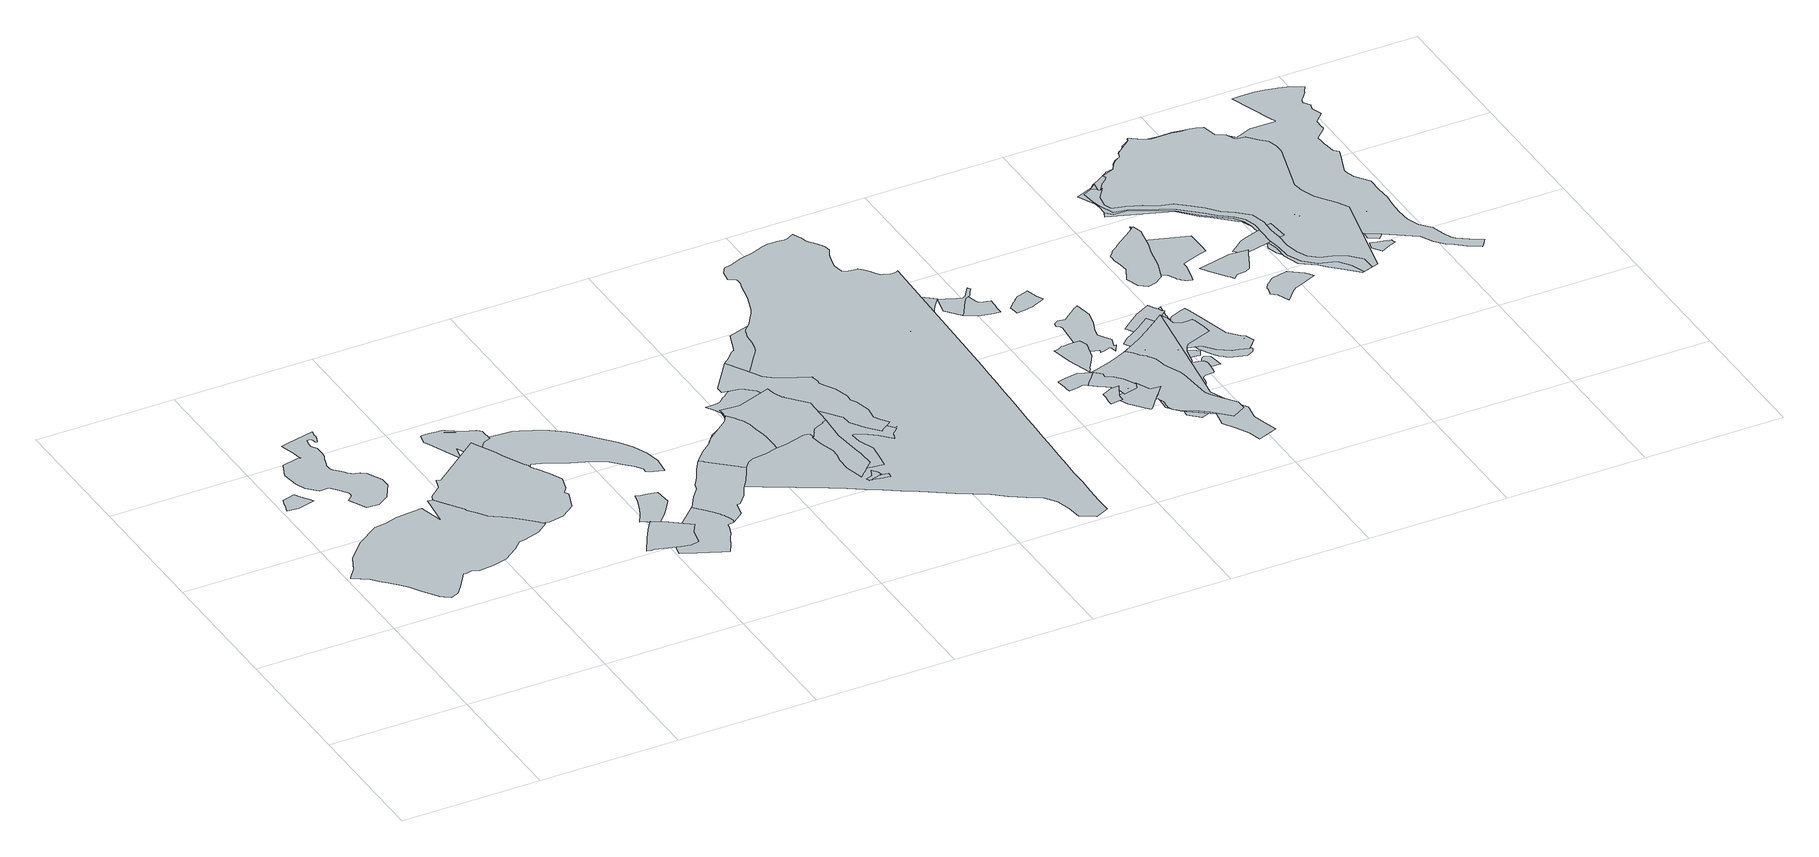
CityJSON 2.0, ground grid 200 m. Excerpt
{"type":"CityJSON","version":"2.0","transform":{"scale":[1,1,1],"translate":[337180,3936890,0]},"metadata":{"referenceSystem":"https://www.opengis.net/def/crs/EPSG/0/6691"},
"CityObjects":{
"object1":{"type":"GenericCityObject","attributes":{"prefecture":"14","disasterType":"1","areaType":"1","zoneNumber":"151-H25-55035","zoneName":"寸沢嵐35","status":"0"},"geometry":[{"type":"MultiSurface","lod":"1","boundaries":[[[0,1,2,3,4,5,6,7,8,9,10,11,12]]]}]},
"object2":{"type":"GenericCityObject","attributes":{"prefecture":"14","disasterType":"1","areaType":"1","zoneNumber":"151-H23-46027","zoneName":"青野原27","status":"0"},"geometry":[{"type":"MultiSurface","lod":"1","boundaries":[[[13,14,15,16,17,18,19,20,21,22,23,24,25,26,27,28,29,30,31,32,33,34,35,36,37,38,39,40,41,42,43,44,45,46,47,48,49,50,51,52,53,54,55,56,57,58,59,60]]]}]},
"object3":{"type":"GenericCityObject","attributes":{"prefecture":"14","disasterType":"1","areaType":"1","zoneNumber":"151-H25-55035","zoneName":"寸沢嵐35","status":"0"},"geometry":[{"type":"MultiSurface","lod":"1","boundaries":[[[61,62,63,64,65,66,67,68,69,70,71,72,73,74,75,76,77,78,79,80,81,82,83,84,85,86,87,88,89,90,91,92,93,94,95,96,97,98,99,100,101,102,103,104,105,106,107,108,109,110,111,112,113,114,115,116,117,118,119,120,121,122,123,124,125,126,127,128,129,130]]]}]},
"object4":{"type":"GenericCityObject","attributes":{"prefecture":"14","disasterType":"1","areaType":"1","zoneNumber":"151-H23-46027","zoneName":"青野原27","status":"0"},"geometry":[{"type":"MultiSurface","lod":"1","boundaries":[[[131,132,133,134,135,136,15,13,60,59,58,57,56,55,54,53,52,51,50,137,138,139,140,141,142,143,144,145,146,147,148,149,150,151,152]]]}]},
"object5":{"type":"GenericCityObject","attributes":{"prefecture":"14","disasterType":"1","areaType":"1","zoneNumber":"151-H23-46027","zoneName":"青野原27","status":"0"},"geometry":[{"type":"MultiSurface","lod":"1","boundaries":[[[153,154,155,156,157,158,159,160,161,162,163,164,165,166,167,168,169,170,171,172,173,174,175,176,177,178]]]}]},
"object6":{"type":"GenericCityObject","attributes":{"prefecture":"14","disasterType":"1","areaType":"2","zoneNumber":"151-H23-46027","zoneName":"青野原27","status":"0"},"geometry":[{"type":"MultiSurface","lod":"1","boundaries":[[[179,180,181,156,157,182,183,184,185,164,165,186,187]]]}]},
"object7":{"type":"GenericCityObject","attributes":{"prefecture":"14","disasterType":"1","areaType":"1","zoneNumber":"151-H23-46028","zoneName":"青野原28","status":"0"},"geometry":[{"type":"MultiSurface","lod":"1","boundaries":[[[188,189,190,191,192,193,194,195,196,197,198,199,200,201,202,203,204,205]]]}]},
"object8":{"type":"GenericCityObject","attributes":{"prefecture":"14","disasterType":"1","areaType":"1","zoneNumber":"151-H23-46028","zoneName":"青野原28","status":"0"},"geometry":[{"type":"MultiSurface","lod":"1","boundaries":[[[206,207,208,209,210,211,212,213,214,215,216,217,218,219,220,221,222,223]]]}]},
"object9":{"type":"GenericCityObject","attributes":{"prefecture":"14","disasterType":"1","areaType":"1","zoneNumber":"151-H23-46028","zoneName":"青野原28","status":"0"},"geometry":[{"type":"MultiSurface","lod":"1","boundaries":[[[224,225,226,227,228,229,230,231,232,233,234,235,236,237,238,239,240,241,242,243,244,245,246,247,248,249,250,251,252,253,254]]]}]},
"object10":{"type":"GenericCityObject","attributes":{"prefecture":"14","disasterType":"1","areaType":"1","zoneNumber":"151-H23-46027","zoneName":"青野原27","status":"0"},"geometry":[{"type":"MultiSurface","lod":"1","boundaries":[[[131,152,151,150,149,255,256,257,258,259,260,261,262,263,264,265,266,267,268,269,270,271,272,273,274,275,276,277,278,279,280,281,282,283,132]]]}]},
"object11":{"type":"GenericCityObject","attributes":{"prefecture":"14","disasterType":"1","areaType":"1","zoneNumber":"151-H23-46028","zoneName":"青野原28","status":"0"},"geometry":[{"type":"MultiSurface","lod":"1","boundaries":[[[246,245,244,243,242,241,240,239,238,237,236,235,234,284,285,286,287,288,289,290,291,292,293,294,295,296,297,298,299,300,301,302]]]}]},
"object12":{"type":"GenericCityObject","attributes":{"prefecture":"14","disasterType":"1","areaType":"1","zoneNumber":"151-H23-46028","zoneName":"青野原28","status":"0"},"geometry":[{"type":"MultiSurface","lod":"1","boundaries":[[[295,294,293,292,291,303,304,305,306,307,308,309,310,311,312,313,314,315,316,317,318,319,320,321,322,323,324,325,326,327,296]]]}]},
"object13":{"type":"GenericCityObject","attributes":{"prefecture":"14","disasterType":"1","areaType":"1","zoneNumber":"151-H23-46032","zoneName":"青野原32","status":"0"},"geometry":[{"type":"MultiSurface","lod":"1","boundaries":[[[328,329,330,331,332,333,334,335,336,337,338,339,340,341,342,343]]]}]},
"object14":{"type":"GenericCityObject","attributes":{"prefecture":"14","disasterType":"1","areaType":"1","zoneNumber":"151-H23-46028","zoneName":"青野原28","status":"0"},"geometry":[{"type":"MultiSurface","lod":"1","boundaries":[[[344,345,346,347,348,349,350,351,352,353,354,321,320,319,318,317,316,315,314,313,312,311,310,309,308,355,356,357,358,359,360,361,362,363,364,365,366,367,368,369]]]}]},
"object15":{"type":"GenericCityObject","attributes":{"prefecture":"14","disasterType":"1","areaType":"1","zoneNumber":"151-H23-46032","zoneName":"青野原32","status":"0"},"geometry":[{"type":"MultiSurface","lod":"1","boundaries":[[[370,371,372,373,374,375,376,377,378,379,380,381]]]}]},
"object16":{"type":"GenericCityObject","attributes":{"prefecture":"14","disasterType":"1","areaType":"1","zoneNumber":"151-H23-46028","zoneName":"青野原28","status":"0"},"geometry":[{"type":"MultiSurface","lod":"1","boundaries":[[[368,367,366,365,364,363,362,361,382,383,384,385,386,387,388,389,390,391,392,393,394,395,396,397,398,344,369]]]}]},
"object17":{"type":"GenericCityObject","attributes":{"prefecture":"14","disasterType":"1","areaType":"1","zoneNumber":"151-H23-46028","zoneName":"青野原28","status":"0"},"geometry":[{"type":"MultiSurface","lod":"1","boundaries":[[[399,400,401,402,403,404,405,406,407,408,409,410,411,412,413,414,415,416,417,418,419,420,421,422,423,424,425,426,427,428,429,430,431,432,433,434,435,436,437,438,439]]]}]},
"object18":{"type":"GenericCityObject","attributes":{"prefecture":"14","disasterType":"1","areaType":"1","zoneNumber":"151-H23-46028","zoneName":"青野原28","status":"0"},"geometry":[{"type":"MultiSurface","lod":"1","boundaries":[[[440,441,442,443,444,445,446,447,448,449,450,451,452,453,454,455,456,457,458,459,460,461,462,463,464,465,466,467,468,469,470,471,472,473,474,475,476,477,478]]]}]},
"object19":{"type":"GenericCityObject","attributes":{"prefecture":"14","disasterType":"2","areaType":"1","zoneNumber":82921,"zoneName":"道志川1","status":"0"},"geometry":[{"type":"MultiSurface","lod":"1","boundaries":[[[479,480,481,482,483,484,485,486,487,488,489,490,491,492,493,494,495,496,497,498,499,500,501,502,503,504,505,506,507,508,509,510,511,512,513,514,515,516,517,518,519,520,521,522,523,524,525,526,527,528,529,530,531,532,533,534,535,536,537,538,539,540,541,542,543,544,545,546,547,548,549,550,551,552,553,554,555,556,557,558,559,560,561,562,563,564,565,566,567,568,569,570,571,572,573,574,575,576,577,578,579,580,581,582,583,584,585,586,587,588,589,590,591,592,593,594,595,596,597,598,599,600,601,602,603,604,605,606,607,608,609,610,611,612,613,614,615,616,617,618,619,620,621,622,623,624,625,626,627,628,629,630,631]]]}]},
"object20":{"type":"GenericCityObject","attributes":{"prefecture":"14","disasterType":"1","areaType":"1","zoneNumber":"151-H23-46028","zoneName":"青野原28","status":"0"},"geometry":[{"type":"MultiSurface","lod":"1","boundaries":[[[632,633,634,635,636,471,470,469,637,638,639,640,641]]]}]},
"object21":{"type":"GenericCityObject","attributes":{"prefecture":"14","disasterType":"1","areaType":"1","zoneNumber":"151-H23-46028","zoneName":"青野原28","status":"0"},"geometry":[{"type":"MultiSurface","lod":"1","boundaries":[[[642,643,644,645,646,438,437,436,435,434,433,432,431,430,429,428,427,647,648,649,650,651,652,653,654,655,656,657,658]]]}]},
"object22":{"type":"GenericCityObject","attributes":{"prefecture":"14","disasterType":"1","areaType":"1","zoneNumber":"151-H23-46033","zoneName":"青野原33","status":"0"},"geometry":[{"type":"MultiSurface","lod":"1","boundaries":[[[659,660,661,662,663,664,665,666,667,668,669,670,671,672,673,674,675]]]}]},
"object23":{"type":"GenericCityObject","attributes":{"prefecture":"14","disasterType":"1","areaType":"1","zoneNumber":"151-H23-46033","zoneName":"青野原33","status":"0"},"geometry":[{"type":"MultiSurface","lod":"1","boundaries":[[[676,677,678,679,680,681,682,683,684,685,686,687,688,689,690,691,692,693,694,695,696]]]}]},
"object24":{"type":"GenericCityObject","attributes":{"prefecture":"14","disasterType":"1","areaType":"1","zoneNumber":"151-H23-46035","zoneName":"青野原35","status":"0"},"geometry":[{"type":"MultiSurface","lod":"1","boundaries":[[[697,698,699,700,701,702,703,704,705,706,707,708,709,710,711,712]]]}]},
"object25":{"type":"GenericCityObject","attributes":{"prefecture":"14","disasterType":"1","areaType":"1","zoneNumber":"151-H23-46035","zoneName":"青野原35","status":"0"},"geometry":[{"type":"MultiSurface","lod":"1","boundaries":[[[713,714,715,716,717,718,719,720,721,722,723,724,725,726,727]]]}]},
"object26":{"type":"GenericCityObject","attributes":{"prefecture":"14","disasterType":"1","areaType":"1","zoneNumber":"151-H23-46033","zoneName":"青野原33","status":"0"},"geometry":[{"type":"MultiSurface","lod":"1","boundaries":[[[728,729,730,731,732,733,734,735,736,737,738,739,740,741,742,743,744,745,746,747,748,749,750,751]]]}]},
"object27":{"type":"GenericCityObject","attributes":{"prefecture":"14","disasterType":"1","areaType":"1","zoneNumber":"151-H23-46035","zoneName":"青野原35","status":"0"},"geometry":[{"type":"MultiSurface","lod":"1","boundaries":[[[752,753,754,755,756,699,757,697,712,758,710,759,760,761,762,763,764,765,766,767,768]]]}]},
"object28":{"type":"GenericCityObject","attributes":{"prefecture":"14","disasterType":"1","areaType":"1","zoneNumber":"151-H23-46033","zoneName":"青野原33","status":"0"},"geometry":[{"type":"MultiSurface","lod":"1","boundaries":[[[749,748,747,746,769,770,771,772,773,774,775,776,777,778,779,780,732,750]]]}]},
"object29":{"type":"GenericCityObject","attributes":{"prefecture":"14","disasterType":"1","areaType":"1","zoneNumber":"151-H23-46035","zoneName":"青野原35","status":"0"},"geometry":[{"type":"MultiSurface","lod":"1","boundaries":[[[781,782,783,784,785,786,787,788,789,790,791,792,793,794,795,796]]]}]},
"object30":{"type":"GenericCityObject","attributes":{"prefecture":"14","disasterType":"1","areaType":"2","zoneNumber":"151-H23-46035","zoneName":"青野原35","status":"0"},"geometry":[{"type":"MultiSurface","lod":"1","boundaries":[[[797,789,798,799,800,801,782,802,803,804]]]}]},
"object31":{"type":"GenericCityObject","attributes":{"prefecture":"14","disasterType":"1","areaType":"1","zoneNumber":"151-H23-46033","zoneName":"青野原33","status":"0"},"geometry":[{"type":"MultiSurface","lod":"1","boundaries":[[[805,806,807,808,809,810,811,812,813,814,815,816,817,818,819]]]}]},
"object32":{"type":"GenericCityObject","attributes":{"prefecture":"14","disasterType":"2","areaType":"1","zoneNumber":"82325-1","zoneName":"橋の沢-1","status":"0"},"geometry":[{"type":"MultiSurface","lod":"1","boundaries":[[[820,821,822,823,824,825,826,827,828,829,830,831,832,833,834,835,789,836,837,838,839,840,841,842,843,844,845,846,847,848,849,850,851,852,853,854,855,856,857,858,859,860,861,862,863,864,865,866,867,868,869,870,871,872,873,874,875,876,877,878,879,880,881,882,883,884,885,886,887,888,889,890,891,892,893]]]}]},
"object33":{"type":"GenericCityObject","attributes":{"prefecture":"14","disasterType":"2","areaType":"1","zoneNumber":"82325-2","zoneName":"橋の沢-2","status":"0"},"geometry":[{"type":"MultiSurface","lod":"1","boundaries":[[[894,895,896,832,897,898,899,900,901,902,903,904,905,906,907,908,909,910,911,912,913,914,915,916,917,918,919,920,921,922,923,924,925,926,927,928,929,930,931]]]}]},
"object34":{"type":"GenericCityObject","attributes":{"prefecture":"14","disasterType":"2","areaType":"2","zoneNumber":"82325-2","zoneName":"橋の沢-2","status":"0"},"geometry":[{"type":"MultiSurface","lod":"1","boundaries":[[[932,933,934,935,936,937,938,939,940,941,942,943,944,945,946,947,948,949,950,951,952,953,954,955,956,957,958,959,960,961,962,925,926,927,928,929,963]]]}]},
"object35":{"type":"GenericCityObject","attributes":{"prefecture":"14","disasterType":"1","areaType":"1","zoneNumber":"151-H23-46034","zoneName":"青野原34","status":"0"},"geometry":[{"type":"MultiSurface","lod":"1","boundaries":[[[964,965,966,967,968,969,970,971,972,973,974,975,976,977,978,979,980,981,982,983,984]]]}]},
"object36":{"type":"GenericCityObject","attributes":{"prefecture":"14","disasterType":"1","areaType":"1","zoneNumber":"151-H23-46034","zoneName":"青野原34","status":"0"},"geometry":[{"type":"MultiSurface","lod":"1","boundaries":[[[985,986,987,988,989,990,991,992,993,994,995,996,997,998,999,1000,1001,1002,1003,1004,1005,1006,1007,1008,1009,1010,1011,1012,1013,1014]]]}]},
"object37":{"type":"GenericCityObject","attributes":{"prefecture":"14","disasterType":"1","areaType":"1","zoneNumber":"151-H23-46035","zoneName":"青野原35","status":"0"},"geometry":[{"type":"MultiSurface","lod":"1","boundaries":[[[1015,1016,1017,1018,1019,1020,1021,1022,1023,881,1024,1025,1026,1027,1028,1029,1030]]]}]},
"object38":{"type":"GenericCityObject","attributes":{"prefecture":"14","disasterType":"2","areaType":"1","zoneNumber":"82325-3","zoneName":"橋の沢-3","status":"0"},"geometry":[{"type":"MultiSurface","lod":"1","boundaries":[[[1031,1032,1033,1034,1035,1036,1037,1038,1039,870,1040,1041,1042,1043,1044,1045,1046,1047,1048,1049,1050,1051,1052,1053,1054,1055,1056,1057,1058,1059,1060,1061,1062,1063,1064,1065,1066,1067,1068,1069,1070,1071,1072,1073,1074,1075,1076,1077,1078,1079,1080,1081,1082,1083,1084,1085,1086]]]}]},
"object39":{"type":"GenericCityObject","attributes":{"prefecture":"14","disasterType":"1","areaType":"1","zoneNumber":"151-H23-46035","zoneName":"青野原35","status":"0"},"geometry":[{"type":"MultiSurface","lod":"1","boundaries":[[[1087,1088,1089,1090,1091,1092,1093,1094,1095,1096,1097,1098,1099,1100,1101,1102,1103,1104,1105,1106]]]}]},
"object40":{"type":"GenericCityObject","attributes":{"prefecture":"14","disasterType":"1","areaType":"2","zoneNumber":"151-H23-46035","zoneName":"青野原35","status":"0"},"geometry":[{"type":"MultiSurface","lod":"1","boundaries":[[[1107,1108,1109,1110,1111,1061]]]}]},
"object41":{"type":"GenericCityObject","attributes":{"prefecture":"14","disasterType":"1","areaType":"1","zoneNumber":"151-H23-46035","zoneName":"青野原35","status":"0"},"geometry":[{"type":"MultiSurface","lod":"1","boundaries":[[[1112,1113,1069,1114,1115,1116,1117,1118,1119,1120,1121]]]}]},
"object42":{"type":"GenericCityObject","attributes":{"prefecture":"14","disasterType":"1","areaType":"1","zoneNumber":"151-H23-46035","zoneName":"青野原35","status":"0"},"geometry":[{"type":"MultiSurface","lod":"1","boundaries":[[[1122,1123,1124,1125,1107,1126,1127,1128,1129,1130,1111,1131,1132,1133]]]}]},
"object43":{"type":"GenericCityObject","attributes":{"prefecture":"14","disasterType":"1","areaType":"1","zoneNumber":"151-H23-46034","zoneName":"青野原34","status":"0"},"geometry":[{"type":"MultiSurface","lod":"1","boundaries":[[[1134,1135,1136,1137,1138,1092,1139,1140,1141,1142,1143,1144,1145,1146,1147,1148,1149,1150,1151,1152,1153,1154,1155]]]}]},
"object44":{"type":"GenericCityObject","attributes":{"prefecture":"14","disasterType":"1","areaType":"1","zoneNumber":"151-H23-46035","zoneName":"青野原35","status":"0"},"geometry":[{"type":"MultiSurface","lod":"1","boundaries":[[[1156,1157,1158,1159,1160,1161,1162,1095,1163,1093,1092,1164,1090,1165]]]}]},
"object45":{"type":"GenericCityObject","attributes":{"prefecture":"14","disasterType":"2","areaType":"1","zoneNumber":82026,"zoneName":"橋の沢右支","status":"0"},"geometry":[{"type":"MultiSurface","lod":"1","boundaries":[[[1166,1167,1168,1169,1170,1171,1172,1173,1174,1175,1176,1177,1178,1179,1180,1181,1182,1183,1184,1185,1186,1187,1188,1189]]]}]},
"object46":{"type":"GenericCityObject","attributes":{"prefecture":"14","disasterType":"1","areaType":"1","zoneNumber":"151-H23-46035","zoneName":"青野原35","status":"0"},"geometry":[{"type":"MultiSurface","lod":"1","boundaries":[[[1190,1191,1192,1193,1194,1195,1196,1197,1198,1199,1200,1201,1202,1203,1204,1205,1206,1207,1208,1209,1210,1211,1212,1213,1214,1215,1216]]]}]},
"object47":{"type":"GenericCityObject","attributes":{"prefecture":"14","disasterType":"1","areaType":"2","zoneNumber":"151-H23-46035","zoneName":"青野原35","status":"0"},"geometry":[{"type":"MultiSurface","lod":"1","boundaries":[[[1217,1218,1219,1220,1221,1222,1223,1224,1225]]]}]},
"object48":{"type":"GenericCityObject","attributes":{"prefecture":"14","disasterType":"2","areaType":"2","zoneNumber":82026,"zoneName":"橋の沢右支","status":"0"},"geometry":[{"type":"MultiSurface","lod":"1","boundaries":[[[1226,1227,1228,1229,1230]]]}]},
"object49":{"type":"GenericCityObject","attributes":{"prefecture":"14","disasterType":"1","areaType":"1","zoneNumber":"151-H23-46034","zoneName":"青野原34","status":"0"},"geometry":[{"type":"MultiSurface","lod":"1","boundaries":[[[1231,1232,1233,1234,1235,1236,1237,1238,1239,1240,1241,1242,1243,1244,1245,1246,1247,1248,1249,1250,1251,1252,1253,1254,1255,1256,1257,1258,1259,1260,1261]]]}]},
"object50":{"type":"GenericCityObject","attributes":{"prefecture":"14","disasterType":"1","areaType":"1","zoneNumber":"151-H23-46034","zoneName":"青野原34","status":"0"},"geometry":[{"type":"MultiSurface","lod":"1","boundaries":[[[1262,1263,1264,1265,1266,1267,1268,1269,1270,1271,1272,1273,1274,1275,1276,1277,1278,1279,1280,1281,1282,1283,1284,1285,1286,1287,1288,1289,1290]]]}]},
"object51":{"type":"GenericCityObject","attributes":{"prefecture":"14","disasterType":"1","areaType":"1","zoneNumber":"151-H23-46035","zoneName":"青野原35","status":"0"},"geometry":[{"type":"MultiSurface","lod":"1","boundaries":[[[1291,1292,1293,1294,1295,1296,1297,1298,1299,1300,1301,1302,1303,1304,1305]]]}]},
"object52":{"type":"GenericCityObject","attributes":{"prefecture":"14","disasterType":"1","areaType":"1","zoneNumber":"151-H23-46035","zoneName":"青野原35","status":"0"},"geometry":[{"type":"MultiSurface","lod":"1","boundaries":[[[1306,1307,1308,1309,1310,1311,1312,1313,1314,1315,1316,1317,1318,1319,1320,1321,1322,1323,1324,1325,1326,1327,1328]]]}]},
"object53":{"type":"GenericCityObject","attributes":{"prefecture":"14","disasterType":"2","areaType":"2","zoneNumber":82917,"zoneName":"石橋沢2","status":"0"},"geometry":[{"type":"MultiSurface","lod":"1","boundaries":[[[1329,1330,1331,1332,1333,1334,1335,1336,1337,1338,1339,1340,1341,1342,1343,1344,1345,1346,1347,1348,1349,1350,1351,1352,1353,1354,1355,1356,1357,1358,1359,1360,1361,1362,1363,1364,1365,1366,1367,1368,1369,1370,1371,1372,1373,1374,1375,1376,1377,1378,1379,1380,1381,1382]]]}]},
"object54":{"type":"GenericCityObject","attributes":{"prefecture":"14","disasterType":"1","areaType":"1","zoneNumber":"151-H23-46034","zoneName":"青野原34","status":"0"},"geometry":[{"type":"MultiSurface","lod":"1","boundaries":[[[1383,1384,1385,1386,1387,1388,1389,1390,1391,1392,1393,1394,1395,1396,1397,1398,1399]]]}]},
"object55":{"type":"GenericCityObject","attributes":{"prefecture":"14","disasterType":"2","areaType":"1","zoneNumber":82917,"zoneName":"石橋沢2","status":"0"},"geometry":[{"type":"MultiSurface","lod":"1","boundaries":[[[1400,1401,1402,1403,1404,1405,1406,1407,1408,1409,1410,1411,1412,1413,1414,1415,1416,1417,1418,1419,1420,1421,1422,1423,1424,1425,1426,1427,1428,1429,1430,1431,1432,1433,1434,1435,1436,1437,1438,1439,1440,1441,1442,1443,1444,1445,1446,1447,1448,1449,1450,1451,1452,1453,1454,1455,1456,1457,1458,1459,1460,1461,1462,1463,1464,1377,1378,1465,1466,1380,1381,1382]]]}]},
"object56":{"type":"GenericCityObject","attributes":{"prefecture":"14","disasterType":"1","areaType":"1","zoneNumber":"151-H24-43032","zoneName":"青山32","status":"0"},"geometry":[{"type":"MultiSurface","lod":"1","boundaries":[[[1467,1468,1469,1470,1471,1472,1473,1474,1475,1476,1477,1478,1479,1480,1481,1482,1483,1484,1485,1486,1487,1488,1489,1490,1491,1492,1493,1494,1495,1496,1497]]]}]},
"object57":{"type":"GenericCityObject","attributes":{"prefecture":"14","disasterType":"1","areaType":"1","zoneNumber":"151-H24-43032","zoneName":"青山32","status":"0"},"geometry":[{"type":"MultiSurface","lod":"1","boundaries":[[[1498,1499,1500,1475,1501,1502,1503,1504,1505,1506,1507,1508,1509,1510,1511,1512,1471,1513,1514]]]}]},
"object58":{"type":"GenericCityObject","attributes":{"prefecture":"14","disasterType":"2","areaType":"1","zoneNumber":"82027-2","zoneName":"アビコ沢-2","status":"0"},"geometry":[{"type":"MultiSurface","lod":"1","boundaries":[[[1515,1516,1517,1518,1519,1520,1521,1522,1523,1524,1525,1526,1527,1528,1529,1530,1531,1532,1533,1534,1535,1536,1537,1538,1539,1540,1541,1542,1543,1544,1545,1546,1547,1548,1549,1550,1551,1552,1553,1554,1555,1556,1557,1558,1559,1560,1561,1562,1563,1564,1565,1566,1567,1568,1569,1570,1571,1454,1572,1573,1574,1575,1576,1455,1577,1578,1579,1580,1581,1582,1583,1584,1585,1586,1587,1588,1589,1590,1591,1592,1593,1594,1595,1596,1597,1598,1599,1600,1601,1602,1603,1604,1605,1606,1607,1608,1609,1610,1611,1612,1613,1614,1615,1480,1509,1473,1514,1616,1617,1618,1619,1620,1621,1622,1623,1624,1625,1626,1627,1628,1629,1630,1631,1632,1633,1634,1635,1636,1637,1638,1639,1640,1641,1642,1643,1644,1645,1646,1647,1648,1649,1650,1651,1652,1653,1654,1655,1656,1657,1658]]]}]},
"object59":{"type":"GenericCityObject","attributes":{"prefecture":"14","disasterType":"1","areaType":"1","zoneNumber":"151-H24-43032","zoneName":"青山32","status":"0"},"geometry":[{"type":"MultiSurface","lod":"1","boundaries":[[[1659,1660,1661,1662,1663,1664,1665,1666,1667,1668,1669,1670,1671,1672]]]}]},
"object60":{"type":"GenericCityObject","attributes":{"prefecture":"14","disasterType":"1","areaType":"1","zoneNumber":"151-H24-43032","zoneName":"青山32","status":"0"},"geometry":[{"type":"MultiSurface","lod":"1","boundaries":[[[1673,1617,1674,1675,1676,1677,1678,1679,1680,1681,1682,1683,1684,1685,1686,1687,1616,1688,1689,1690]]]}]},
"object61":{"type":"GenericCityObject","attributes":{"prefecture":"14","disasterType":"1","areaType":"1","zoneNumber":"151-H24-43032","zoneName":"青山32","status":"0"},"geometry":[{"type":"MultiSurface","lod":"1","boundaries":[[[1691,1692,1693,1694,1695,1696,1697,1698,1699,1700,1701,1702,1703,1704,1705,1706,1707,1708,1709,1710,1711]]]}]},
"object62":{"type":"GenericCityObject","attributes":{"prefecture":"14","disasterType":"2","areaType":"2","zoneNumber":"82027-2","zoneName":"アビコ沢-2","status":"0"},"geometry":[{"type":"MultiSurface","lod":"1","boundaries":[[[1712,1713,1714,1715,1716,1717,1718]]]}]}
},
"vertices":[
[45,514,0],[42,519,0],[37,525,0],[33,532,0],[32,533,0],[22,530,0],[14,528,0],[11,519,0],[10,514,0],[8,508,0],[7,504,0],[23,502,0],[48,509,0],
[209,402,0],[193,426,0],[184,440,0],[177,441,0],[171,392,0],[162,429,0],[124,425,0],[105,420,0],[89,418,0],[55,395,0],[30,368,0],[19,345,0],[6,329,0],[6,328,0],[27,314,0],[35,305,0],[44,296,0],[56,283,0],[63,274,0],[72,258,0],[84,242,0],[87,238,0],[91,234,0],[99,228,0],[110,233,0],[120,245,0],[134,264,0],[138,270,0],[142,269,0],[150,271,0],[160,267,0],[181,269,0],[203,275,0],[224,290,0],[236,302,0],[245,303,0],[269,311,0],[286,324,0],[281,329,0],[279,331,0],[264,346,0],[254,355,0],[243,363,0],[234,369,0],[230,372,0],[228,374,0],[220,386,0],[211,398,0],
[81,642,0],[71,640,0],[77,619,0],[79,608,0],[81,603,0],[76,605,0],[52,600,0],[43,578,0],[46,554,0],[52,540,0],[66,526,0],[79,527,0],[87,517,0],[95,506,0],[97,503,0],[97,501,0],[96,496,0],[88,489,0],[93,480,0],[96,473,0],[101,464,0],[118,462,0],[135,473,0],[149,497,0],[149,512,0],[138,534,0],[134,536,0],[131,538,0],[128,539,0],[125,540,0],[123,540,0],[122,541,0],[120,543,0],[116,547,0],[113,550,0],[109,555,0],[103,561,0],[102,563,0],[101,566,0],[101,570,0],[101,574,0],[102,576,0],[104,583,0],[106,589,0],[108,594,0],[109,601,0],[109,606,0],[109,612,0],[109,614,0],[104,622,0],[104,625,0],[104,630,0],[104,631,0],[106,637,0],[109,637,0],[112,637,0],[113,636,0],[113,635,0],[114,629,0],[115,628,0],[116,628,0],[117,630,0],[118,632,0],[119,635,0],[120,638,0],[120,641,0],[120,644,0],[121,648,0],[121,651,0],[97,646,0],
[306,499,0],[289,533,0],[215,476,0],[209,478,0],[204,462,0],[187,447,0],[285,326,0],[286,326,0],[292,324,0],[314,329,0],[334,343,0],[344,370,0],[340,376,0],[347,384,0],[353,405,0],[344,424,0],[334,441,0],[333,442,0],[330,449,0],[329,453,0],[326,458,0],[311,488,0],
[236,565,0],[236,563,0],[240,556,0],[248,537,0],[251,530,0],[261,508,0],[266,532,0],[267,529,0],[280,499,0],[304,527,0],[315,532,0],[315,538,0],[314,542,0],[314,549,0],[314,550,0],[312,553,0],[308,555,0],[308,556,0],[293,562,0],[273,575,0],[272,575,0],[270,576,0],[262,577,0],[252,578,0],[242,578,0],[239,577,0],
[270,571,0],[247,563,0],[242,550,0],[256,549,0],[269,552,0],[282,536,0],[303,539,0],[302,550,0],[283,564,0],
[439,195,0],[442,207,0],[445,219,0],[453,232,0],[448,236,0],[446,237,0],[426,253,0],[418,258,0],[414,260,0],[406,265,0],[395,249,0],[384,232,0],[370,207,0],[376,205,0],[380,205,0],[398,200,0],[414,196,0],[427,193,0],
[437,281,0],[448,297,0],[446,320,0],[438,322,0],[434,323,0],[427,324,0],[421,325,0],[417,326,0],[414,314,0],[408,297,0],[402,285,0],[394,271,0],[400,268,0],[403,266,0],[408,263,0],[410,262,0],[417,258,0],[428,269,0],
[420,175,0],[425,173,0],[454,160,0],[460,158,0],[464,156,0],[472,169,0],[478,182,0],[484,192,0],[490,207,0],[490,211,0],[501,214,0],[501,219,0],[500,224,0],[499,225,0],[498,228,0],[497,230,0],[496,233,0],[494,236,0],[493,239,0],[491,241,0],[488,245,0],[477,259,0],[474,262,0],[468,269,0],[455,256,0],[441,243,0],[424,233,0],[418,226,0],[413,219,0],[411,214,0],[404,182,0],
[332,453,0],[333,454,0],[346,449,0],[363,442,0],[379,433,0],[397,426,0],[414,419,0],[425,411,0],[437,398,0],[448,387,0],[456,377,0],[455,370,0],[462,367,0],[464,366,0],[469,365,0],[471,364,0],[478,361,0],[481,386,0],[477,408,0],[468,428,0],[456,446,0],[439,466,0],[423,485,0],[409,499,0],[391,512,0],[373,522,0],[357,529,0],[348,533,0],[308,535,0],
[518,227,0],[522,247,0],[527,248,0],[540,262,0],[548,277,0],[559,293,0],[568,308,0],[573,318,0],[568,323,0],[565,325,0],[532,355,0],[531,356,0],[526,360,0],[515,344,0],[506,327,0],[497,313,0],[494,304,0],[482,289,0],[469,269,0],
[581,328,0],[589,332,0],[595,333,0],[601,334,0],[610,335,0],[629,340,0],[629,350,0],[629,354,0],[629,369,0],[628,377,0],[626,387,0],[625,399,0],[624,404,0],[623,408,0],[622,411,0],[621,414,0],[619,418,0],[616,422,0],[613,427,0],[606,436,0],[599,425,0],[584,414,0],[566,400,0],[556,388,0],[541,376,0],
[707,220,0],[708,221,0],[709,221,0],[711,221,0],[719,224,0],[717,230,0],[711,237,0],[708,229,0],[707,228,0],[707,226,0],[706,226,0],[697,223,0],[699,218,0],[701,219,0],[702,217,0],[703,219,0],
[715,368,0],[716,412,0],[690,441,0],[685,455,0],[683,466,0],[634,449,0],[605,451,0],[606,445,0],[606,442,0],[604,433,0],[611,429,0],[643,342,0],[659,346,0],[672,350,0],[676,350,0],[678,350,0],[682,349,0],[683,341,0],[686,347,0],[688,349,0],[689,352,0],[691,354,0],[692,356,0],[696,358,0],[708,364,0],[708,365,0],
[720,222,0],[718,222,0],[714,223,0],[713,223,0],[704,225,0],[703,218,0],[711,216,0],[713,216,0],[717,215,0],[719,215,0],[727,214,0],[728,221,0],
[681,340,0],[684,321,0],[690,301,0],[690,290,0],[687,278,0],[687,257,0],[694,230,0],[699,236,0],[701,237,0],[706,242,0],[708,244,0],[718,254,0],[719,254,0],[718,278,0],[716,291,0],[714,311,0],[712,329,0],
[627,487,0],[653,482,0],[669,469,0],[676,450,0],[683,432,0],[693,418,0],[706,404,0],[738,362,0],[739,349,0],[752,329,0],[767,312,0],[770,315,0],[773,317,0],[777,320,0],[781,322,0],[785,326,0],[777,337,0],[772,346,0],[774,364,0],[769,387,0],[764,394,0],[765,404,0],[759,426,0],[750,441,0],[747,448,0],[748,453,0],[746,460,0],[746,462,0],[747,463,0],[746,464,0],[738,468,0],[729,472,0],[714,479,0],[705,483,0],[699,488,0],[694,492,0],[690,496,0],[687,501,0],[685,505,0],[662,544,0],[627,498,0],
[687,427,0],[703,408,0],[706,396,0],[705,374,0],[702,349,0],[702,330,0],[708,304,0],[707,286,0],[704,264,0],[704,246,0],[710,245,0],[717,244,0],[723,243,0],[732,242,0],[733,242,0],[735,259,0],[738,282,0],[729,305,0],[728,320,0],[729,323,0],[730,322,0],[731,322,0],[732,322,0],[733,322,0],[737,319,0],[747,313,0],[758,305,0],[773,289,0],[774,293,0],[776,299,0],[779,302,0],[780,303,0],[786,309,0],[773,326,0],[759,340,0],[755,349,0],[752,367,0],[713,415,0],[692,440,0],
[645,227,0],[665,215,0],[684,202,0],[704,190,0],[723,177,0],[743,165,0],[762,153,0],[782,140,0],[801,128,0],[821,116,0],[838,102,0],[858,89,0],[877,77,0],[889,61,0],[894,41,0],[897,20,0],[917,8,0],[936,17,0],[936,41,0],[937,64,0],[938,87,0],[938,110,0],[939,133,0],[940,156,0],[941,179,0],[942,202,0],[943,225,0],[944,248,0],[945,271,0],[946,294,0],[947,317,0],[948,340,0],[949,363,0],[950,386,0],[951,409,0],[958,630,0],[956,629,0],[952,628,0],[947,628,0],[944,629,0],[942,630,0],[938,632,0],[936,632,0],[932,636,0],[929,640,0],[926,646,0],[921,653,0],[918,656,0],[915,658,0],[910,659,0],[903,660,0],[898,661,0],[894,663,0],[894,664,0],[892,679,0],[893,685,0],[894,690,0],[895,695,0],[898,704,0],[903,714,0],[903,719,0],[902,723,0],[900,728,0],[897,732,0],[893,738,0],[891,741,0],[888,745,0],[886,749,0],[885,756,0],[883,760,0],[879,768,0],[873,765,0],[868,762,0],[864,762,0],[854,763,0],[847,763,0],[841,763,0],[836,762,0],[832,761,0],[824,758,0],[814,754,0],[798,750,0],[793,749,0],[782,745,0],[778,743,0],[776,742,0],[771,741,0],[769,741,0],[766,740,0],[764,738,0],[762,735,0],[759,730,0],[757,715,0],[761,712,0],[766,708,0],[767,705,0],[767,700,0],[766,696,0],[765,693,0],[759,665,0],[750,638,0],[746,631,0],[740,622,0],[733,612,0],[727,605,0],[722,600,0],[720,596,0],[719,592,0],[717,586,0],[716,571,0],[714,560,0],[711,552,0],[706,545,0],[699,536,0],[690,524,0],[681,512,0],[673,502,0],[669,497,0],[665,493,0],[659,490,0],[656,488,0],[651,487,0],[647,487,0],[643,487,0],[638,485,0],[635,484,0],[632,482,0],[626,477,0],[622,475,0],[618,471,0],[615,468,0],[612,467,0],[607,466,0],[593,466,0],[600,454,0],[603,449,0],[604,445,0],[604,437,0],[602,430,0],[601,425,0],[597,421,0],[570,405,0],[564,398,0],[559,392,0],[553,384,0],[541,374,0],[534,366,0],[528,359,0],[522,351,0],[513,339,0],[507,327,0],[501,316,0],[498,310,0],
[785,290,0],[787,291,0],[788,293,0],[795,298,0],[788,312,0],[775,296,0],[774,294,0],[772,287,0],[777,283,0],[783,288,0],
[698,597,0],[686,564,0],[685,565,0],[681,562,0],[672,552,0],[752,467,0],[758,476,0],[772,492,0],[778,507,0],[778,503,0],[783,502,0],[783,505,0],[784,512,0],[785,521,0],[786,526,0],[787,535,0],[728,607,0],
[900,459,0],[905,467,0],[905,469,0],[906,470,0],[906,472,0],[906,476,0],[907,480,0],[907,498,0],[889,500,0],[868,500,0],[867,495,0],[863,483,0],[860,469,0],[857,460,0],[884,457,0],[895,450,0],[898,455,0],
[952,520,0],[961,535,0],[972,549,0],[964,556,0],[945,572,0],[942,574,0],[909,603,0],[901,595,0],[912,559,0],[902,537,0],[909,510,0],[904,495,0],[904,497,0],[904,494,0],[906,487,0],[909,476,0],[913,459,0],[915,449,0],[934,473,0],[935,493,0],[944,508,0],
[1061,296,0],[1064,300,0],[1069,305,0],[1050,313,0],[1031,310,0],[1019,307,0],[1020,300,0],[1020,297,0],[1021,291,0],[1021,286,0],[1022,281,0],[1034,283,0],[1044,286,0],[1049,282,0],[1051,285,0],[1055,290,0],
[1073,232,0],[1073,239,0],[1073,242,0],[1076,248,0],[1079,255,0],[1083,262,0],[1072,262,0],[1063,257,0],[1056,254,0],[1056,246,0],[1056,244,0],[1055,240,0],[1055,237,0],[1055,230,0],[1064,231,0],
[1013,537,0],[1015,541,0],[1020,549,0],[1021,550,0],[1018,554,0],[1007,538,0],[1005,537,0],[1004,537,0],[1003,536,0],[1000,536,0],[998,537,0],[995,538,0],[991,539,0],[985,542,0],[982,544,0],[975,546,0],[972,548,0],[966,521,0],[983,500,0],[987,505,0],[989,508,0],[1000,527,0],[1002,529,0],[1005,533,0],
[1105,256,0],[1096,274,0],[1087,284,0],[1077,289,0],[1078,297,0],[1064,299,0],[1054,289,0],[1059,274,0],[1063,272,0],[1073,264,0],[1078,259,0],[1079,256,0],[1079,254,0],[1079,252,0],[1080,250,0],[1081,242,0],[1101,247,0],
[1000,490,0],[1021,485,0],[1030,485,0],[1030,490,0],[1030,495,0],[1031,503,0],[1031,505,0],[1031,513,0],[1017,517,0],[1014,521,0],[1012,527,0],[1010,534,0],
[1102,203,0],[1113,216,0],[1118,222,0],[1130,236,0],[1115,237,0],[1112,244,0],[1105,258,0],[1092,251,0],[1085,248,0],[1075,243,0],[1069,240,0],[1066,238,0],[1074,220,0],[1093,197,0],[1095,195,0],[1098,198,0],
[1091,251,0],[1080,245,0],[1086,228,0],[1100,210,0],[1106,208,0],[1118,221,0],[1106,221,0],[1097,235,0],
[1070,317,0],[1080,332,0],[1085,340,0],[1092,366,0],[1088,378,0],[1073,378,0],[1065,377,0],[1062,377,0],[1061,377,0],[1057,375,0],[1051,373,0],[1048,372,0],[1054,343,0],[1065,308,0],[1069,314,0],
[1053,301,0],[1056,300,0],[1058,299,0],[1063,295,0],[1070,286,0],[1077,277,0],[1082,272,0],[1088,266,0],[1091,262,0],[1093,258,0],[1092,256,0],[1091,255,0],[1091,254,0],[1088,252,0],[1087,250,0],[1086,250,0],[1085,246,0],[1085,244,0],[1086,240,0],[1087,237,0],[1101,223,0],[1109,214,0],[1110,214,0],[1112,213,0],[1113,213,0],[1114,212,0],[1114,210,0],[1115,209,0],[1115,208,0],[1116,207,0],[1116,206,0],[1117,205,0],[1117,203,0],[1117,201,0],[1116,195,0],[1116,192,0],[1116,190,0],[1117,187,0],[1118,183,0],[1119,181,0],[1121,180,0],[1123,178,0],[1127,173,0],[1141,167,0],[1158,154,0],[1181,131,0],[1201,143,0],[1201,158,0],[1187,175,0],[1176,192,0],[1173,199,0],[1169,247,0],[1167,254,0],[1159,273,0],[1157,280,0],[1156,287,0],[1155,291,0],[1154,295,0],[1152,299,0],[1148,305,0],[1147,307,0],[1143,310,0],[1140,314,0],[1138,317,0],[1135,321,0],[1128,329,0],[1121,326,0],[1108,320,0],[1098,316,0],[1087,312,0],[1073,308,0],[1061,305,0],[1056,303,0],[1050,302,0],
[1056,299,0],[1088,265,0],[1093,257,0],[1086,249,0],[1085,247,0],[1086,239,0],[1092,230,0],[1100,217,0],[1105,216,0],[1112,216,0],[1115,213,0],[1113,190,0],[1126,174,0],[1145,160,0],[1163,146,0],[1159,123,0],[1170,106,0],[1180,88,0],[1185,69,0],[1214,80,0],[1208,100,0],[1203,119,0],[1207,142,0],[1195,159,0],[1187,178,0],[1180,195,0],[1207,383,0],[1191,371,0],[1173,357,0],[1156,345,0],[1138,335,0],[1119,325,0],[1111,321,0],[1102,317,0],[1094,314,0],[1084,311,0],[1074,308,0],[1051,301,0],
[1078,305,0],[1100,293,0],[1117,278,0],[1115,256,0],[1122,237,0],[1132,220,0],[1124,195,0],[1132,176,0],[1152,163,0],[1166,147,0],[1166,126,0],[1176,108,0],[1184,90,0],[1190,71,0],[1192,72,0],[1208,78,0],[1209,78,0],[1202,97,0],[1194,115,0],[1187,134,0],[1191,158,0],[1184,176,0],[1174,194,0],[1163,211,0],[1159,231,0],[1163,254,0],[1151,271,0],[1149,292,0],[1123,303,0],[1131,328,0],[1131,331,0],[1077,309,0],
[1067,476,0],[1071,476,0],[1075,478,0],[1083,481,0],[1086,483,0],[1092,486,0],[1087,496,0],[1083,512,0],[1079,510,0],[1074,509,0],[1071,508,0],[1068,507,0],[1066,506,0],[1064,505,0],[1062,503,0],[1060,501,0],[1060,500,0],[1055,496,0],[1046,487,0],[1048,473,0],[1064,475,0],
[1081,420,0],[1083,415,0],[1078,368,0],[1078,367,0],[1089,350,0],[1100,347,0],[1102,348,0],[1099,342,0],[1105,343,0],[1109,344,0],[1115,346,0],[1117,340,0],[1118,336,0],[1125,348,0],[1121,347,0],[1126,362,0],[1119,372,0],[1114,380,0],[1116,390,0],[1123,407,0],[1127,426,0],[1123,451,0],[1116,447,0],[1114,445,0],[1103,437,0],[1102,436,0],[1095,430,0],[1085,432,0],[1078,427,0],[1077,422,0],
[1161,277,0],[1163,278,0],[1170,281,0],[1169,285,0],[1167,295,0],[1160,310,0],[1152,320,0],[1147,314,0],[1145,312,0],[1142,308,0],[1136,302,0],[1128,290,0],[1131,283,0],[1134,274,0],[1148,273,0],[1158,276,0],
[1143,148,0],[1175,159,0],[1191,165,0],[1188,171,0],[1182,181,0],[1178,189,0],[1176,193,0],[1174,195,0],[1173,197,0],[1173,201,0],[1174,204,0],[1175,206,0],[1175,207,0],[1177,209,0],[1181,211,0],[1183,213,0],[1185,215,0],[1186,219,0],[1187,228,0],[1188,230,0],[1190,231,0],[1192,232,0],[1194,232,0],[1201,233,0],[1205,233,0],[1206,234,0],[1207,236,0],[1207,238,0],[1209,256,0],[1209,259,0],[1208,260,0],[1206,262,0],[1200,264,0],[1196,265,0],[1193,266,0],[1192,268,0],[1193,269,0],[1195,278,0],[1198,294,0],[1202,301,0],[1207,307,0],[1245,321,0],[1243,336,0],[1240,351,0],[1238,354,0],[1230,354,0],[1222,354,0],[1217,356,0],[1213,360,0],[1212,373,0],[1207,382,0],[1196,374,0],[1166,352,0],[1136,205,0],[1132,185,0],[1128,162,0],
[1170,340,0],[1184,350,0],[1194,358,0],[1202,364,0],[1198,369,0],[1196,372,0],[1195,374,0],[1192,377,0],[1187,384,0],[1180,379,0],[1169,370,0],[1156,362,0],[1144,354,0],[1134,345,0],[1139,338,0],[1140,336,0],[1142,334,0],[1143,333,0],[1148,325,0],[1158,332,0],
[1203,261,0],[1202,259,0],[1205,258,0],[1203,248,0],[1207,248,0],
[1209,288,0],[1204,291,0],[1189,300,0],[1183,282,0],[1185,281,0],[1193,279,0],[1198,278,0],[1204,277,0],[1208,276,0],[1213,285,0],
[1211,272,0],[1209,270,0],[1206,268,0],[1205,265,0],[1202,258,0],[1200,254,0],[1199,254,0],[1197,253,0],[1197,249,0],[1212,247,0],[1222,246,0],[1219,267,0],
[1173,354,0],[1175,355,0],[1179,359,0],[1185,363,0],[1192,368,0],[1198,370,0],[1211,384,0],[1216,388,0],[1214,390,0],[1211,396,0],[1208,401,0],[1206,404,0],[1203,410,0],[1198,407,0],[1181,398,0],[1165,386,0],[1152,375,0],[1155,371,0],[1158,366,0],[1161,360,0],[1164,355,0],[1166,351,0],
[1212,371,0],[1213,377,0],[1213,379,0],[1215,388,0],[1215,392,0],[1216,399,0],[1198,390,0],[1190,380,0],[1201,366,0],[1214,367,0],
[1175,305,0],[1198,300,0],[1220,294,0],[1233,279,0],[1250,267,0],[1258,265,0],[1272,261,0],[1286,276,0],[1281,289,0],[1275,293,0],[1262,308,0],[1256,331,0],[1250,353,0],[1244,375,0],[1242,382,0],[1231,378,0],[1219,372,0],[1209,365,0],[1199,358,0],[1190,349,0],[1182,339,0],[1175,329,0],[1169,318,0],[1165,308,0],
[1254,292,0],[1249,296,0],[1243,300,0],[1235,303,0],[1223,307,0],[1217,301,0],[1216,299,0],[1213,297,0],[1212,296,0],[1214,289,0],[1214,288,0],[1220,278,0],[1221,276,0],[1223,272,0],[1229,264,0],[1231,262,0],[1236,257,0],[1244,253,0],[1262,247,0],[1272,253,0],[1275,259,0],[1274,262,0],[1272,268,0],[1271,271,0],[1269,279,0],[1263,287,0],[1258,289,0],
[1255,274,0],[1250,277,0],[1245,282,0],[1244,281,0],[1241,277,0],[1238,274,0],[1244,269,0],[1250,266,0],[1252,269,0],
[1275,264,0],[1278,267,0],[1283,273,0],[1276,284,0],[1259,267,0],
[1249,460,0],[1259,488,0],[1265,518,0],[1270,535,0],[1274,555,0],[1276,566,0],[1272,579,0],[1265,574,0],[1264,573,0],[1242,557,0],[1235,552,0],[1231,548,0],[1227,545,0],[1223,543,0],[1221,541,0],[1220,539,0],[1215,533,0],[1214,531,0],[1215,530,0],[1214,522,0],[1217,509,0],[1218,497,0],[1208,476,0],[1214,456,0],[1225,448,0],[1230,449,0],[1234,451,0],[1235,451,0],[1238,452,0],[1241,454,0],[1243,456,0],
[1249,485,0],[1251,465,0],[1258,461,0],[1264,450,0],[1265,448,0],[1265,447,0],[1267,446,0],[1269,442,0],[1270,441,0],[1272,440,0],[1273,439,0],[1276,437,0],[1282,435,0],[1285,446,0],[1289,465,0],[1289,473,0],[1300,478,0],[1318,484,0],[1328,487,0],[1328,488,0],[1328,497,0],[1328,510,0],[1328,515,0],[1328,526,0],[1263,548,0],[1269,581,0],[1268,581,0],[1259,536,0],[1259,535,0],
[1351,421,0],[1358,425,0],[1363,434,0],[1368,445,0],[1374,457,0],[1377,463,0],[1351,466,0],[1327,460,0],[1302,454,0],[1310,443,0],[1316,434,0],[1325,421,0],[1328,418,0],[1331,413,0],[1338,420,0],
[1385,354,0],[1387,355,0],[1388,356,0],[1389,357,0],[1392,358,0],[1397,360,0],[1424,372,0],[1416,382,0],[1397,396,0],[1374,391,0],[1372,390,0],[1364,383,0],[1362,381,0],[1361,379,0],[1359,377,0],[1357,373,0],[1357,370,0],[1356,368,0],[1355,362,0],[1354,360,0],[1362,353,0],[1369,336,0],[1376,344,0],
[1254,656,0],[1257,643,0],[1265,621,0],[1284,618,0],[1302,610,0],[1320,600,0],[1337,592,0],[1351,579,0],[1366,566,0],[1380,552,0],[1397,539,0],[1407,527,0],[1412,510,0],[1412,490,0],[1412,470,0],[1415,450,0],[1416,430,0],[1425,409,0],[1442,394,0],[1465,386,0],[1478,369,0],[1485,350,0],[1496,353,0],[1499,354,0],[1498,375,0],[1484,391,0],[1466,400,0],[1450,405,0],[1437,416,0],[1430,432,0],[1426,451,0],[1426,471,0],[1424,491,0],[1425,511,0],[1420,533,0],[1403,548,0],[1387,559,0],[1374,575,0],[1360,588,0],[1343,602,0],[1323,608,0],[1306,618,0],[1286,626,0],[1267,630,0],[1263,642,0],[1266,660,0],[1279,677,0],[1278,677,0],[1275,674,0],[1272,676,0],[1273,679,0],[1265,682,0],[1255,677,0],[1252,676,0],
[1413,498,0],[1390,491,0],[1383,488,0],[1380,487,0],[1377,485,0],[1365,475,0],[1364,474,0],[1358,469,0],[1361,466,0],[1364,457,0],[1367,458,0],[1374,459,0],[1405,466,0],[1419,469,0],[1434,472,0],[1431,504,0],[1417,500,0],
[1255,648,0],[1255,643,0],[1255,625,0],[1264,617,0],[1284,616,0],[1301,608,0],[1319,598,0],[1335,589,0],[1348,576,0],[1362,562,0],[1378,550,0],[1395,537,0],[1403,524,0],[1407,510,0],[1408,490,0],[1407,470,0],[1411,450,0],[1411,429,0],[1419,406,0],[1440,391,0],[1449,381,0],[1465,365,0],[1482,349,0],[1508,357,0],[1513,380,0],[1538,491,0],[1529,508,0],[1518,523,0],[1509,535,0],[1502,554,0],[1501,564,0],[1500,570,0],[1522,646,0],[1522,660,0],[1518,673,0],[1509,682,0],[1497,696,0],[1483,699,0],[1477,712,0],[1465,719,0],[1463,728,0],[1460,741,0],[1451,745,0],[1442,746,0],[1430,747,0],[1418,749,0],[1403,749,0],[1389,749,0],[1379,753,0],[1372,757,0],[1366,762,0],[1362,764,0],[1360,759,0],[1341,744,0],[1336,739,0],[1333,731,0],[1324,725,0],[1318,719,0],[1312,709,0],[1300,705,0],[1294,702,0],[1295,697,0],[1291,692,0],[1284,686,0],[1278,678,0],[1274,690,0],[1271,687,0],
[1494,411,0],[1483,426,0],[1483,434,0],[1484,437,0],[1484,440,0],[1484,453,0],[1484,457,0],[1479,477,0],[1471,501,0],[1468,508,0],[1462,502,0],[1461,501,0],[1444,486,0],[1443,484,0],[1432,474,0],[1431,474,0],[1428,473,0],[1406,466,0],[1402,456,0],[1406,440,0],[1422,417,0],[1446,399,0],[1466,383,0],[1470,380,0],[1478,383,0],[1480,383,0],[1487,381,0],[1500,377,0],[1507,375,0],[1510,374,0],[1508,393,0],
[1490,465,0],[1481,485,0],[1472,502,0],[1464,497,0],[1463,496,0],[1462,496,0],[1460,495,0],[1452,493,0],[1468,476,0],[1468,475,0],[1472,472,0],[1470,466,0],[1469,462,0],[1471,441,0],[1481,440,0],[1494,439,0],[1492,451,0],
[1603,714,0],[1604,719,0],[1605,723,0],[1598,733,0],[1601,740,0],[1602,740,0],[1612,752,0],[1612,753,0],[1618,763,0],[1610,768,0],[1608,769,0],[1598,774,0],[1587,777,0],[1584,778,0],[1570,781,0],[1567,782,0],[1557,783,0],[1549,783,0],[1534,783,0],[1523,782,0],[1545,720,0],[1549,710,0],[1548,710,0],[1510,710,0],[1495,704,0],[1489,702,0],[1487,701,0],[1485,702,0],[1484,703,0],[1477,711,0],[1470,714,0],[1464,719,0],[1460,735,0],[1456,741,0],[1447,745,0],[1418,750,0],[1402,750,0],[1385,751,0],[1375,754,0],[1363,762,0],[1362,762,0],[1361,763,0],[1359,759,0],[1357,758,0],[1355,756,0],[1353,755,0],[1351,754,0],[1350,753,0],[1348,752,0],[1347,751,0],[1347,750,0],[1346,749,0],[1344,747,0],[1344,746,0],[1340,743,0],[1338,742,0],[1337,741,0],[1335,739,0],[1335,738,0],[1334,735,0],[1334,734,0],[1333,733,0],[1328,728,0],[1325,727,0],[1324,726,0],[1323,726,0],[1321,724,0],[1319,721,0],[1318,721,0],[1318,720,0],[1316,717,0],[1316,716,0],[1314,713,0],[1311,709,0],[1309,709,0],[1307,709,0],[1303,708,0],[1302,708,0],[1301,708,0],[1299,706,0],[1296,704,0],[1292,701,0],[1291,701,0],[1283,696,0],[1273,690,0],[1267,684,0],[1260,681,0],[1242,674,0],[1254,649,0],[1255,639,0],[1255,627,0],[1251,617,0],[1336,586,0],[1359,561,0],[1370,552,0],[1391,534,0],[1397,528,0],[1401,524,0],[1404,516,0],[1407,509,0],[1435,490,0],[1526,428,0],[1545,416,0],[1587,388,0],[1596,370,0],[1607,357,0],[1612,354,0],[1629,340,0],[1646,330,0],[1656,343,0],[1639,354,0],[1624,364,0],[1620,369,0],[1615,380,0],[1610,399,0],[1597,414,0],[1591,432,0],[1589,452,0],[1590,471,0],[1592,489,0],[1590,509,0],[1590,531,0],[1576,551,0],[1574,559,0],[1573,562,0],[1572,569,0],[1575,577,0],[1580,591,0],[1582,596,0],[1587,611,0],[1581,616,0],[1580,621,0],[1579,630,0],[1579,631,0],[1578,638,0],[1578,643,0],[1577,651,0],[1587,660,0],[1591,664,0],[1594,668,0],[1594,673,0],[1594,686,0],[1608,699,0],[1605,708,0],
[1537,385,0],[1543,388,0],[1546,389,0],[1552,392,0],[1550,395,0],[1550,398,0],[1544,399,0],[1540,400,0],[1532,402,0],[1526,404,0],[1522,405,0],[1519,394,0],[1528,381,0],[1532,383,0],
[1545,415,0],[1549,420,0],[1552,423,0],[1556,427,0],[1553,433,0],[1551,441,0],[1552,458,0],[1553,471,0],[1550,471,0],[1543,473,0],[1540,473,0],[1534,474,0],[1530,474,0],[1529,460,0],[1527,442,0],[1525,416,0],[1538,408,0],[1543,413,0],
[1538,492,0],[1544,495,0],[1547,496,0],[1553,499,0],[1544,513,0],[1534,529,0],[1522,545,0],[1517,558,0],[1517,559,0],[1510,562,0],[1507,563,0],[1506,563,0],[1500,566,0],[1495,567,0],[1488,570,0],[1489,552,0],[1494,529,0],[1509,509,0],[1521,500,0],[1528,487,0],[1534,490,0],
[1653,339,0],[1635,349,0],[1620,360,0],[1616,357,0],[1632,345,0],[1650,335,0],[1650,336,0]
]}
